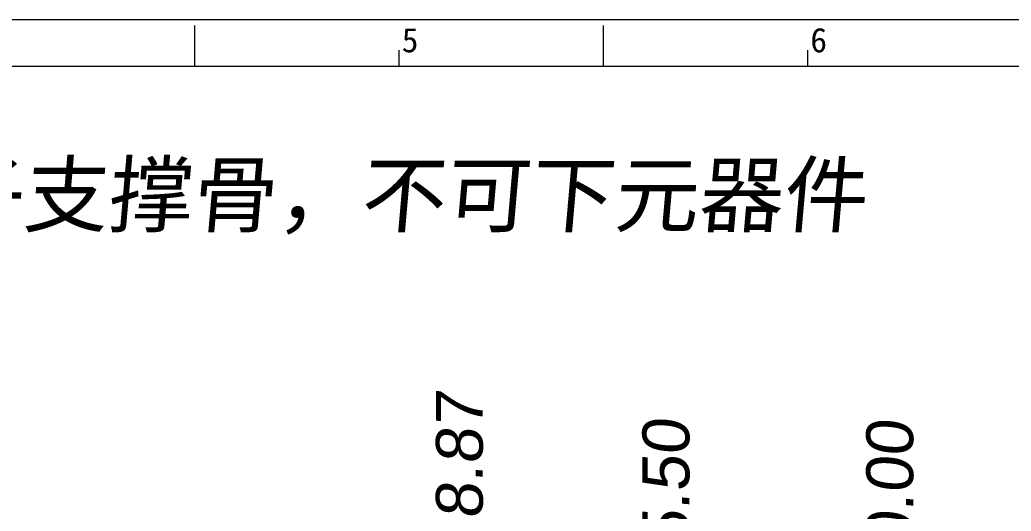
# Model space of a CAD drawing. Extents: x -144 to 4730, y -3845 to 502.
# Drawn here: x 1042.2 to 1109.8, y -3164.2 to -3130.6 of the extents above; entities that cross this region are included whole.
import ezdxf

# ---------------------------------------------------------------- set-up
doc = ezdxf.new("R2010")
doc.units = 0
doc.header["$LTSCALE"] = 15
doc.header["$MEASUREMENT"] = 0
doc.layers.get('0').update_dxf_attribs({"linetype": 'CONTINUOUS'})
doc.layers.get('Defpoints').update_dxf_attribs({"linetype": 'CONTINUOUS'})
doc.layers.add('轮廊线', color=7, linetype='CONTINUOUS', lineweight=13)
doc.styles.get("Standard").update_dxf_attribs({"font": 'txt', "width": 0.8})
doc.styles.add('标准', font='arial.ttf', dxfattribs={"oblique": 5})
doc.dimstyles.new('MSTD', dxfattribs={"dimtxt": 3.2, "dimasz": 1.4, "dimexe": 0.5, "dimexo": 0.5, "dimgap": 0.5, "dimtad": 0, "dimzin": 1, "dimdsep": 46, "dimtxsty": '标准', "dimcen": 0, "dimclrd": 5, "dimclre": 5, "dimclrt": 3, "dimadec": 1, "dimazin": 2, "dimtfac": 0.5, "dimtmove": 0, "dimatfit": 3, "dimfxl": 0, "dimlwd": -1, "dimarcsym": 0})

# ---------------------------------------------------------------- blocks, each defined once
blk = doc.blocks.new('A4h')
at = {"layer": '轮廊线', "color": 7, "lineweight": 13}
for p, q in [((0, 175.716), (-257.518, 175.716)), ((-125.768, 172.01), (-125.768, 175.262)), ((-93.253, 172.01), (-93.253, 175.262)), ((-109.511, 172.01), (-109.511, 173.311)), ((-76.996, 172.01), (-76.996, 173.311)), ((-4.813, 172.01), (-252.81, 172.01))]:
    blk.add_line(p, q, dxfattribs=at)
at = {"layer": '轮廊线', "color": 7}
for s, p in [('5', (-109.302, 173.127)), ('6', (-76.788, 173.127))]:
    blk.add_text(s, height=1.951, dxfattribs=at).set_placement(p)
blk = doc.blocks.new('*D34')
at = {"color": 5, "lineweight": -2}
for p, q in [((1101.506, -3169.917), (1101.506, -3167.117)), ((1101.506, -3171.108), (1101.506, -3168.808)), ((1101.506, -3168.808), (1101.506, -3169.917))]:
    blk.add_line(p, q, dxfattribs=at)
at = {"layer": 'Defpoints', "color": 0}
for p in [(1101.506, -3167.117), (1101.506, -3171.608), (1101.506, -3199.728)]:
    blk.add_point(p, dxfattribs=at)
at = {"color": 3, "insert": (1101.506, -3162.324), "char_height": 3.2, "attachment_point": 5, "rotation": 90, "style": '标准'}
blk.add_mtext('0.00', dxfattribs=at)
blk = doc.blocks.new('*D35')
at = {"color": 5, "lineweight": -2}
for p, q in [((1072.157, -3170.464), (1072.157, -3167.664)), ((1072.636, -3171.96), (1072.157, -3170.464)), ((1072.636, -3174.26), (1072.636, -3171.96))]:
    blk.add_line(p, q, dxfattribs=at)
at = {"layer": 'Defpoints', "color": 0}
for p in [(1072.157, -3167.664), (1072.636, -3174.76), (1101.506, -3199.728)]:
    blk.add_point(p, dxfattribs=at)
at = {"color": 3, "insert": (1072.157, -3161.593), "char_height": 3.2, "attachment_point": 5, "rotation": 90, "style": '标准'}
blk.add_mtext('28.87', dxfattribs=at)
blk = doc.blocks.new('*D36')
at = {"color": 5, "lineweight": -2}
for p, q in [((1129.753, -3170.588), (1129.753, -3167.788)), ((1130.376, -3171.257), (1129.753, -3170.588)), ((1130.376, -3173.557), (1130.376, -3171.257))]:
    blk.add_line(p, q, dxfattribs=at)
at = {"layer": 'Defpoints', "color": 0}
for p in [(1129.753, -3167.788), (1130.376, -3174.057), (1101.506, -3199.728)]:
    blk.add_point(p, dxfattribs=at)
at = {"color": 3, "insert": (1129.753, -3161.717), "char_height": 3.2, "attachment_point": 5, "rotation": 90, "style": '标准'}
blk.add_mtext('28.87', dxfattribs=at)
blk = doc.blocks.new('*D42')
at = {"color": 5, "lineweight": -2}
for p, q in [((1086.006, -3171.528), (1086.006, -3169.228)), ((1086.006, -3169.228), (1086.243, -3172.159)), ((1086.243, -3172.159), (1086.243, -3169.359))]:
    blk.add_line(p, q, dxfattribs=at)
at = {"layer": 'Defpoints', "color": 0}
for p in [(1086.243, -3169.359), (1086.006, -3172.028), (1101.506, -3199.728)]:
    blk.add_point(p, dxfattribs=at)
at = {"color": 3, "insert": (1086.243, -3163.473), "char_height": 3.2, "attachment_point": 5, "rotation": 90, "style": '标准'}
blk.add_mtext('15.50', dxfattribs=at)

msp = doc.modelspace()

# ---------------------------------------------------------------- block references
at = {"layer": '轮廊线', "ltscale": 0.5, "xscale": 0.8569522111222057, "yscale": 0.8569522111212109, "zscale": 0.8569522111208102}
msp.add_blockref('A4h', (1161.872, -3281.2), dxfattribs=at)

# ---------------------------------------------------------------- texts
at = {"color": 1, "insert": (1007.812, -3140.449), "char_height": 4.2189, "attachment_point": 1, "style": '标准'}
msp.add_mtext('{\\fSimSun|b0|i0|c134|p2;蓝色线为板子支撑骨，不可下元器件}', dxfattribs=at)

# ---------------------------------------------------------------- dimensions: what is measured, and where the dimension line sits
for feature_location, offset, origin, picture, middle in [((1072.636, -3174.76), (-0.479, 7.095), (1101.506, -3199.728), '*D35', (1072.157, -3161.593)), ((1130.376, -3174.057), (-0.622, 6.269), (1101.506, -3199.728), '*D36', (1129.753, -3161.717)), ((1086.006, -3172.028), (0.237, 2.668), (1101.506, -3199.728), '*D42', (1086.243, -3163.473)), ((1101.50606, -3171.60807), (-0.00001, 4.49074), (1101.50605, -3199.72794), '*D34', (1101.50605, -3162.32377))]:
    dim = msp.add_ordinate_dim(feature_location=feature_location, offset=offset, dtype=1, origin=origin, dimstyle='MSTD')
    dim.commit()
    dim.dimension.update_dxf_attribs({"geometry": picture, "text_midpoint": middle})

doc.saveas('drawing.dxf')
